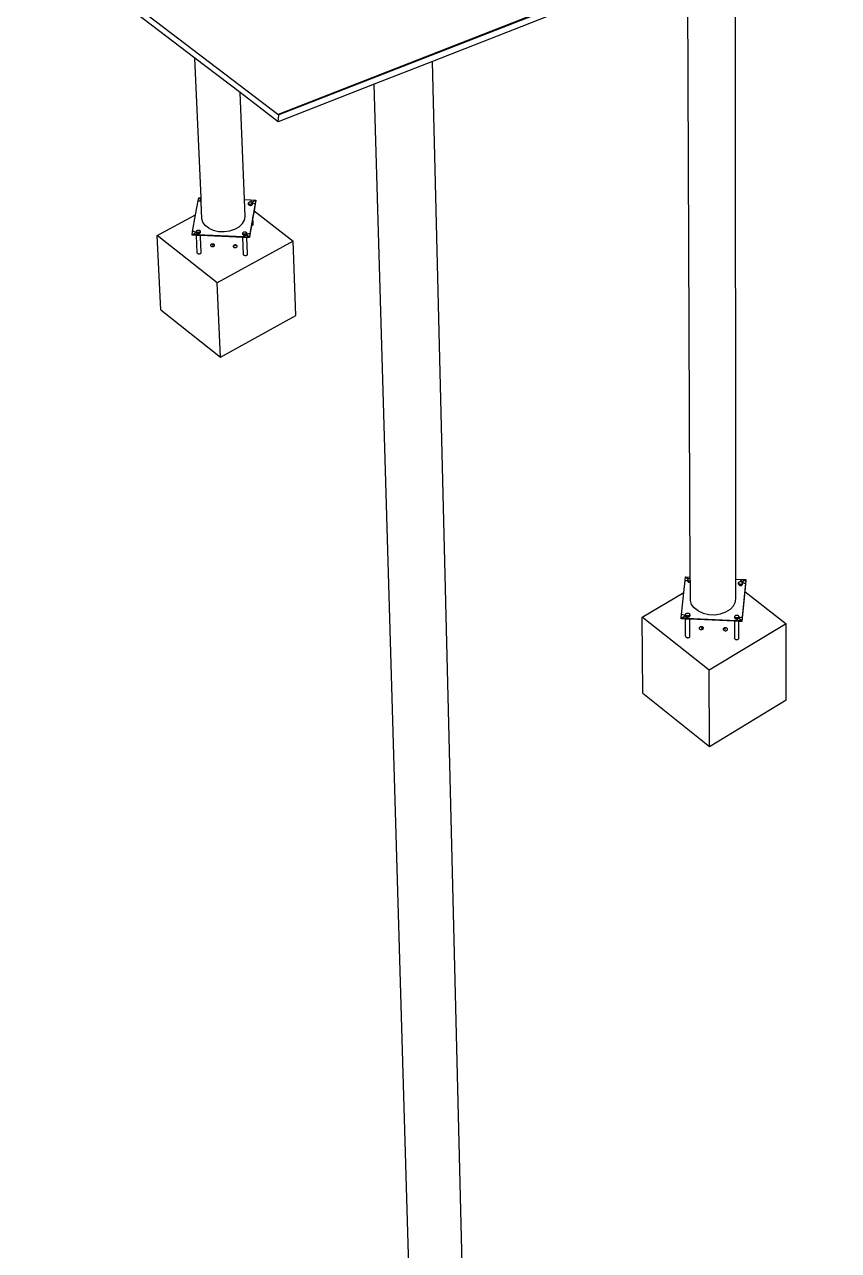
# Model space of a CAD drawing. Header units: inches. Extents: x -1381 to 1917, y -1058 to 799.
# Drawn here: x -277.8 to 36.6, y -813 to -339.4 of the extents above; entities that cross this region are included whole.
import ezdxf

# ---------------------------------------------------------------- set-up
doc = ezdxf.new("R2010")
doc.units = ezdxf.units.IN
doc.header["$MEASUREMENT"] = 0

msp = doc.modelspace()

# ---------------------------------------------------------------- linework, layer by layer
for p, q in [((36.32, -289.6), (-179.8, -374.07)), ((36.63, -289.81), (-179.49, -374.31)), ((-277.76, -299.38), (-179.95, -373.96)), ((-3.04, -553.65), (-3.2, -307.78)), ((-21.65, -315), (-120.22, -353.6)), ((-20.6, -552.87), (-21.65, -315)), ((-211.94, -352.34), (-255.32, -319.23)), ((-194.51, -365.64), (-211.94, -352.34)), ((-209.58, -406.33), (-211.94, -352.34)), ((-120.22, -353.6), (-142.72, -362.41)), ((-106.03, -926.61), (-120.22, -353.6)), ((-142.72, -362.41), (-179.75, -376.91)), ((-126.13, -925.74), (-142.72, -362.41)), ((-192.85, -407.03), (-194.51, -365.64)), ((-179.75, -376.91), (-194.51, -365.64)), ((-179.8, -374.07), (-179.95, -373.96)), ((-179.49, -374.31), (-179.8, -374.07)), ((-179.75, -376.91), (-179.49, -374.31)), ((-210.68, -407.55), (-210.45, -406.3)), ((-210.45, -406.3), (-209.58, -406.33)), ((-210.45, -406.3), (-209.58, -406.98)), ((-209.74, -407.23), (-209.69, -407.1)), ((-209.74, -407.35), (-209.74, -407.23)), ((-209.69, -407.1), (-209.59, -406.99)), ((-209.59, -406.99), (-209.55, -406.96)), ((-209.55, -406.96), (-209.58, -406.33)), ((-209.52, -407.61), (-209.55, -406.96)), ((-192.85, -407.03), (-190.36, -407.14)), ((-192.59, -413.57), (-192.85, -407.03)), ((-190.36, -407.14), (-190.35, -407.46)), ((-190.36, -407.14), (-188.42, -407.22)), ((-189.97, -408.02), (-188.45, -407.2)), ((-188.42, -407.22), (-188.64, -408.47)), ((-188.41, -407.41), (-188.42, -407.22)), ((-211.66, -412.87), (-210.68, -407.55)), ((-210.68, -407.55), (-210.17, -407.53)), ((-210.17, -407.53), (-209.73, -407.43)), ((-209.73, -407.57), (-209.75, -407.63)), ((-209.73, -407.58), (-209.75, -407.65)), ((-209.75, -407.65), (-209.75, -407.78)), ((-209.75, -407.78), (-209.69, -407.9)), ((-209.68, -407.47), (-209.74, -407.35)), ((-209.73, -407.43), (-209.74, -407.35)), ((-209.73, -407.58), (-209.73, -407.43)), ((-209.72, -407.76), (-209.73, -407.58)), ((-209.66, -407.87), (-209.72, -407.76)), ((-209.69, -407.9), (-209.59, -408.01)), ((-209.58, -407.58), (-209.68, -407.47)), ((-209.56, -407.98), (-209.66, -407.87)), ((-209.59, -408.01), (-209.5, -408.06)), ((-209.52, -407.61), (-209.58, -407.58)), ((-209.51, -408.01), (-209.56, -407.98)), ((-209.51, -408.01), (-209.52, -407.61)), ((-209.5, -408.06), (-209.51, -408.01)), ((-209.23, -414.41), (-209.5, -408.06)), ((-191.25, -408.67), (-191.28, -408.73)), ((-191.27, -408.33), (-191.22, -408.21)), ((-191.26, -408.46), (-191.27, -408.33)), ((-191.21, -408.58), (-191.26, -408.46)), ((-191.25, -408.67), (-191.26, -408.46)), ((-191.25, -408.86), (-191.25, -408.67)), ((-191.19, -408.98), (-191.25, -408.86)), ((-191.22, -408.21), (-191.12, -408.1)), ((-191.21, -408.58), (-191.21, -408.58)), ((-191.21, -408.58), (-191.21, -408.58)), ((-191.19, -408.6), (-191.21, -408.58)), ((-191.21, -408.62), (-191.2, -408.61)), ((-191.2, -408.61), (-191.19, -408.6)), ((-191.11, -408.68), (-191.19, -408.6)), ((-191.09, -409.08), (-191.19, -408.98)), ((-191.12, -408.1), (-190.99, -408)), ((-190.97, -408.76), (-191.11, -408.68)), ((-191.09, -409.08), (-190.95, -409.17)), ((-190.99, -408), (-190.82, -407.93)), ((-190.8, -408.82), (-190.97, -408.76)), ((-190.95, -409.17), (-190.78, -409.22)), ((-190.82, -407.93), (-190.63, -407.89)), ((-190.61, -408.85), (-190.8, -408.82)), ((-190.78, -409.22), (-190.59, -409.25)), ((-188.64, -408.47), (-190.69, -420.26)), ((-190.63, -407.89), (-190.44, -407.88)), ((-190.41, -408.84), (-190.61, -408.85)), ((-190.59, -409.25), (-190.39, -409.24)), ((-190.59, -409.26), (-190.39, -409.26)), ((-190.44, -407.88), (-190.25, -407.91)), ((-190.22, -408.8), (-190.41, -408.84)), ((-190.39, -409.24), (-190.21, -409.2)), ((-190.39, -409.26), (-190.19, -409.21)), ((-190.35, -407.46), (-190.21, -407.77)), ((-190.25, -407.91), (-190.08, -407.96)), ((-190.05, -408.73), (-190.22, -408.8)), ((-190.21, -407.77), (-189.97, -408.02)), ((-190.21, -409.2), (-190.04, -409.13)), ((-190.19, -409.21), (-190.02, -409.14)), ((-190.08, -407.96), (-189.97, -408.02)), ((-189.92, -408.63), (-190.05, -408.73)), ((-190.04, -409.13), (-189.9, -409.03)), ((-190.02, -409.14), (-189.88, -409.04)), ((-189.97, -408.02), (-189.93, -408.05)), ((-189.93, -408.05), (-189.91, -408.07)), ((-189.82, -408.52), (-189.92, -408.63)), ((-189.91, -408.07), (-189.58, -408.26)), ((-189.91, -408.07), (-189.83, -408.15)), ((-189.9, -409.03), (-189.81, -408.92)), ((-189.88, -409.04), (-189.78, -408.93)), ((-189.83, -408.15), (-189.78, -408.27)), ((-189.78, -408.39), (-189.82, -408.52)), ((-189.81, -408.92), (-189.76, -408.8)), ((-189.78, -408.27), (-189.78, -408.39)), ((-189.77, -408.6), (-189.78, -408.27)), ((-189.78, -408.93), (-189.73, -408.8)), ((-189.74, -408.67), (-189.77, -408.6)), ((-189.77, -408.6), (-189.77, -408.6)), ((-189.76, -408.67), (-189.77, -408.6)), ((-189.76, -408.67), (-189.76, -408.8)), ((-189.76, -408.67), (-189.76, -408.67)), ((-189.73, -408.8), (-189.74, -408.67)), ((-189.58, -408.26), (-189.13, -408.41)), ((-189.1, -411.38), (-189.53, -413.85)), ((-189.13, -408.41), (-188.64, -408.47)), ((-188.63, -408.67), (-189.1, -411.38)), ((-189.1, -411.38), (-173.97, -423.12)), ((-188.63, -408.67), (-188.64, -408.47)), ((-188.41, -407.41), (-188.63, -408.67)), ((-226.51, -420.9), (-211.66, -412.87)), ((-212.84, -419.33), (-211.66, -412.87)), ((-208.89, -415.79), (-209.23, -414.41)), ((-208, -417.04), (-208.89, -415.79)), ((-194.85, -417.48), (-193.58, -416.3)), ((-193.58, -416.3), (-192.81, -414.97)), ((-192.81, -414.97), (-192.59, -413.57)), ((-189.53, -413.85), (-190.09, -417.03)), ((-189.71, -416.92), (-189.57, -416.82)), ((-189.57, -416.82), (-189.47, -416.7)), ((-189.43, -416.44), (-189.53, -413.85)), ((-189.47, -416.7), (-189.43, -416.57)), ((-189.43, -416.57), (-189.43, -416.44)), ((-225.15, -449.58), (-226.51, -420.9)), ((-203.3, -439.18), (-226.51, -420.9)), ((-213.07, -420.59), (-212.84, -419.33)), ((-213.07, -420.59), (-211.53, -419.76)), ((-211.11, -420.67), (-213.07, -420.59)), ((-213.06, -420.79), (-213.07, -420.59)), ((-211.34, -420.86), (-213.06, -420.79)), ((-212.34, -419.39), (-212.84, -419.33)), ((-211.89, -419.54), (-212.34, -419.39)), ((-211.52, -419.75), (-211.89, -419.54)), ((-211.26, -420.03), (-211.52, -419.75)), ((-211.34, -419.5), (-211.39, -419.63)), ((-211.37, -419.58), (-211.39, -419.65)), ((-211.39, -419.65), (-211.39, -419.78)), ((-211.39, -419.78), (-211.33, -419.9)), ((-211.38, -419.23), (-211.33, -419.1)), ((-211.38, -419.36), (-211.38, -419.23)), ((-211.32, -419.48), (-211.38, -419.36)), ((-211.37, -419.58), (-211.38, -419.36)), ((-211.34, -419.52), (-211.37, -419.58)), ((-211.36, -419.76), (-211.37, -419.58)), ((-211.36, -419.63), (-211.32, -419.53)), ((-211.36, -419.76), (-211.36, -419.63)), ((-211.31, -419.88), (-211.36, -419.76)), ((-211.32, -419.48), (-211.34, -419.5)), ((-211.32, -419.5), (-211.34, -419.52)), ((-211.05, -427.57), (-211.34, -420.86)), ((-211.11, -420.87), (-211.34, -420.86)), ((-211.33, -419.1), (-211.24, -418.99)), ((-211.33, -419.9), (-211.23, -420.01)), ((-211.22, -419.58), (-211.32, -419.48)), ((-211.21, -419.98), (-211.31, -419.88)), ((-211.12, -420.34), (-211.26, -420.03)), ((-211.24, -418.99), (-211.1, -418.89)), ((-211.23, -420.01), (-211.08, -420.1)), ((-211.08, -419.66), (-211.22, -419.58)), ((-211.21, -419.98), (-211.06, -420.07)), ((-211.11, -420.67), (-211.12, -420.34)), ((-211.11, -420.87), (-211.11, -420.67)), ((-192.87, -421.44), (-211.11, -420.67)), ((-209.79, -420.93), (-211.11, -420.87)), ((-211.1, -418.89), (-210.93, -418.82)), ((-210.91, -419.72), (-211.08, -419.66)), ((-211.08, -420.1), (-210.91, -420.16)), ((-211.06, -420.07), (-210.89, -420.12)), ((-210.93, -418.82), (-210.74, -418.78)), ((-210.72, -419.75), (-210.91, -419.72)), ((-210.91, -420.16), (-210.71, -420.18)), ((-210.89, -420.12), (-210.7, -420.15)), ((-210.74, -418.78), (-210.54, -418.77)), ((-210.52, -419.74), (-210.72, -419.75)), ((-210.71, -420.17), (-210.5, -420.16)), ((-210.71, -420.18), (-210.51, -420.17)), ((-210.7, -420.15), (-210.51, -420.14)), ((-210.54, -418.77), (-210.35, -418.8)), ((-210.33, -419.7), (-210.52, -419.74)), ((-210.51, -420.14), (-210.32, -420.1)), ((-210.51, -420.17), (-210.31, -420.13)), ((-210.5, -420.16), (-210.31, -420.11)), ((-210.35, -418.8), (-210.18, -418.86)), ((-210.16, -419.63), (-210.33, -419.7)), ((-210.32, -420.1), (-210.15, -420.03)), ((-210.31, -420.11), (-210.13, -420.04)), ((-210.31, -420.13), (-210.13, -420.06)), ((-210.18, -418.86), (-210.04, -418.94)), ((-210.03, -419.53), (-210.16, -419.63)), ((-210.15, -420.03), (-210.01, -419.93)), ((-210.13, -420.04), (-209.99, -419.94)), ((-210.13, -420.06), (-209.99, -419.96)), ((-210.04, -418.94), (-209.94, -419.04)), ((-209.94, -419.43), (-210.03, -419.53)), ((-209.87, -419.71), (-210.02, -419.7)), ((-209.91, -419.82), (-210.01, -419.93)), ((-209.99, -419.94), (-209.89, -419.82)), ((-209.99, -419.96), (-209.89, -419.84)), ((-209.94, -419.04), (-209.89, -419.16)), ((-209.93, -419.42), (-209.94, -419.43)), ((-209.94, -419.43), (-209.92, -419.45)), ((-209.88, -419.29), (-209.93, -419.42)), ((-209.92, -419.41), (-209.93, -419.41)), ((-209.87, -419.57), (-209.92, -419.45)), ((-209.87, -419.71), (-209.91, -419.82)), ((-209.87, -419.57), (-209.89, -419.16)), ((-209.89, -419.16), (-209.88, -419.29)), ((-209.89, -419.84), (-209.84, -419.71)), ((-209.89, -419.82), (-209.85, -419.71)), ((-209.84, -419.56), (-209.87, -419.5)), ((-209.87, -419.57), (-209.87, -419.69)), ((-209.87, -419.69), (-209.87, -419.71)), ((-209.87, -419.71), (-209.84, -419.71)), ((-209.85, -419.71), (-209.84, -419.7)), ((-209.84, -419.7), (-209.84, -419.56)), ((-209.84, -419.7), (-209.84, -419.7)), ((-209.76, -421.58), (-209.79, -420.93)), ((-193.46, -421.61), (-209.79, -420.93)), ((-206.63, -418.08), (-208, -417.04)), ((-206.63, -418.08), (-204.87, -418.84)), ((-204.87, -418.84), (-202.84, -419.28)), ((-202.84, -419.28), (-200.67, -419.35)), ((-200.67, -419.35), (-198.52, -419.06)), ((-198.52, -419.06), (-196.54, -418.42)), ((-196.54, -418.42), (-194.85, -417.48)), ((-193.52, -420.3), (-193.51, -420.43)), ((-193.48, -420.26), (-193.51, -420.32)), ((-193.51, -420.43), (-193.46, -420.56)), ((-193.5, -419.91), (-193.45, -419.79)), ((-193.49, -420.04), (-193.5, -419.91)), ((-193.44, -420.16), (-193.49, -420.04)), ((-193.48, -420.44), (-193.49, -420.04)), ((-193.42, -420.56), (-193.48, -420.44)), ((-193.46, -420.56), (-193.35, -420.67)), ((-193.45, -419.79), (-193.35, -419.68)), ((-193.34, -420.27), (-193.44, -420.16)), ((-193.32, -420.67), (-193.42, -420.56)), ((-193.35, -419.68), (-193.22, -419.58)), ((-193.35, -420.67), (-193.2, -420.75)), ((-193.19, -420.35), (-193.34, -420.27)), ((-193.18, -420.75), (-193.32, -420.67)), ((-193.22, -419.58), (-193.05, -419.51)), ((-193.2, -420.75), (-193.03, -420.81)), ((-193.02, -420.41), (-193.19, -420.35)), ((-193.18, -420.75), (-193.01, -420.81)), ((-193.05, -419.51), (-192.86, -419.47)), ((-193.03, -420.81), (-192.83, -420.84)), ((-192.83, -420.43), (-193.02, -420.41)), ((-193.01, -420.81), (-192.82, -420.84)), ((-192.74, -421.12), (-192.87, -421.44)), ((-192.86, -421.64), (-192.87, -421.44)), ((-190.91, -421.53), (-192.87, -421.44)), ((-192.86, -419.47), (-192.66, -419.46)), ((-192.63, -420.42), (-192.83, -420.43)), ((-192.83, -420.84), (-192.82, -420.84)), ((-192.63, -420.83), (-192.82, -420.84)), ((-192.82, -420.85), (-192.61, -420.84)), ((-192.49, -420.82), (-192.74, -421.12)), ((-192.66, -419.46), (-192.47, -419.49)), ((-192.45, -420.38), (-192.63, -420.42)), ((-192.45, -420.79), (-192.63, -420.83)), ((-192.61, -420.84), (-192.42, -420.8)), ((-192.45, -420.79), (-192.49, -420.82)), ((-192.47, -419.49), (-192.3, -419.54)), ((-192.28, -420.31), (-192.45, -420.38)), ((-192.45, -420.79), (-192.43, -420.79)), ((-192.43, -420.79), (-192.25, -420.71)), ((-192.42, -420.8), (-192.24, -420.73)), ((-192.3, -419.54), (-192.16, -419.63)), ((-192.14, -420.22), (-192.28, -420.31)), ((-192.25, -420.71), (-192.15, -420.64)), ((-192.24, -420.73), (-192.1, -420.63)), ((-192.16, -419.63), (-192.06, -419.73)), ((-192.15, -420.64), (-192.12, -420.62)), ((-192.04, -420.1), (-192.14, -420.22)), ((-192.12, -420.62), (-192.11, -420.61)), ((-192.11, -420.61), (-192.05, -420.53)), ((-192.1, -420.6), (-192.05, -420.54)), ((-192.1, -420.6), (-192.1, -420.6)), ((-192.09, -420.61), (-192.1, -420.6)), ((-192.1, -420.63), (-192.09, -420.61)), ((-192.09, -420.61), (-192, -420.51)), ((-190.91, -421.53), (-192.09, -420.61)), ((-192.06, -419.73), (-192, -419.85)), ((-191.7, -420.39), (-192.05, -420.53)), ((-192.05, -420.53), (-192.01, -420.5)), ((-192.05, -420.54), (-192.03, -420.51)), ((-192.05, -420.53), (-192.05, -420.54)), ((-192, -419.98), (-192.04, -420.09)), ((-192.03, -420.11), (-192.04, -420.09)), ((-192.04, -420.09), (-192.04, -420.1)), ((-192.02, -420.12), (-192.04, -420.1)), ((-192.04, -420.13), (-191.98, -420.25)), ((-192.04, -420.13), (-192.04, -420.13)), ((-192.03, -420.11), (-191.99, -420.2)), ((-191.99, -420.4), (-192.03, -420.51)), ((-191.99, -420.4), (-192.03, -420.4)), ((-192.01, -420.13), (-192.02, -420.12)), ((-191.96, -420.25), (-192.01, -420.13)), ((-192.01, -420.5), (-191.97, -420.37)), ((-192, -419.85), (-192, -419.98)), ((-191.99, -420.2), (-192, -419.85)), ((-192, -420.51), (-191.96, -420.4)), ((-191.97, -420.24), (-191.99, -420.2)), ((-191.98, -420.25), (-191.99, -420.2)), ((-191.98, -420.38), (-191.99, -420.4)), ((-191.98, -420.25), (-191.98, -420.38)), ((-191.97, -420.37), (-191.97, -420.24)), ((-191.95, -420.38), (-191.96, -420.25)), ((-191.96, -420.39), (-191.95, -420.38)), ((-191.96, -420.4), (-191.96, -420.39)), ((-191.2, -420.28), (-191.7, -420.39)), ((-190.69, -420.26), (-191.2, -420.28)), ((-190.69, -420.26), (-190.91, -421.53)), ((-190.9, -421.72), (-190.91, -421.53)), ((-190.68, -420.45), (-190.9, -421.72)), ((-190.68, -420.45), (-190.69, -420.26)), ((-190.09, -417.03), (-190.68, -420.45)), ((-190.09, -417.03), (-190.08, -417.03)), ((-190.08, -417.03), (-189.89, -416.99)), ((-189.89, -416.99), (-189.71, -416.92)), ((-209.76, -421.59), (-209.76, -421.58)), ((-209.75, -421.72), (-209.76, -421.58)), ((-209.5, -427.37), (-209.76, -421.59)), ((-209.75, -421.72), (-209.76, -421.59)), ((-205.86, -424.51), (-205.91, -424.64)), ((-205.91, -424.64), (-205.91, -424.77)), ((-205.91, -424.77), (-205.85, -424.9)), ((-205.76, -424.39), (-205.86, -424.51)), ((-205.85, -424.9), (-205.75, -425)), ((-205.62, -424.29), (-205.76, -424.39)), ((-205.75, -425), (-205.6, -425.09)), ((-205.44, -424.22), (-205.62, -424.29)), ((-205.6, -425.09), (-205.42, -425.15)), ((-205.25, -424.18), (-205.44, -424.22)), ((-205.42, -425.15), (-205.23, -425.17)), ((-205.05, -424.17), (-205.25, -424.18)), ((-205.23, -425.17), (-205.02, -425.17)), ((-205.14, -424.67), (-204.53, -424.34)), ((-204.85, -424.2), (-205.05, -424.17)), ((-205.02, -425.17), (-204.83, -425.12)), ((-204.67, -424.25), (-204.85, -424.2)), ((-204.83, -425.12), (-204.65, -425.05)), ((-204.53, -424.34), (-204.67, -424.25)), ((-204.65, -425.05), (-204.51, -424.95)), ((-204.42, -424.45), (-204.53, -424.34)), ((-204.51, -424.95), (-204.41, -424.83)), ((-204.37, -424.57), (-204.42, -424.45)), ((-204.41, -424.83), (-204.36, -424.7)), ((-204.36, -424.7), (-204.37, -424.57)), ((-173.97, -423.12), (-203.3, -439.18)), ((-197.09, -424.88), (-197.14, -425.01)), ((-197.14, -425.01), (-197.14, -425.14)), ((-197.14, -425.14), (-197.08, -425.26)), ((-197, -424.76), (-197.09, -424.88)), ((-197.08, -425.26), (-196.98, -425.37)), ((-196.85, -424.66), (-197, -424.76)), ((-196.98, -425.37), (-196.83, -425.46)), ((-196.68, -424.59), (-196.85, -424.66)), ((-196.85, -424.66), (-196.37, -425.04)), ((-196.83, -425.46), (-196.66, -425.52)), ((-196.48, -424.55), (-196.68, -424.59)), ((-196.66, -425.52), (-196.46, -425.54)), ((-196.28, -424.54), (-196.48, -424.55)), ((-196.46, -425.54), (-196.26, -425.54)), ((-196.08, -424.56), (-196.28, -424.54)), ((-196.26, -425.54), (-196.06, -425.49)), ((-195.91, -424.62), (-196.08, -424.56)), ((-196.06, -425.49), (-195.89, -425.42)), ((-195.76, -424.71), (-195.91, -424.62)), ((-195.89, -425.42), (-195.74, -425.32)), ((-195.66, -424.82), (-195.76, -424.71)), ((-195.74, -425.32), (-195.65, -425.2)), ((-195.6, -424.94), (-195.66, -424.82)), ((-195.65, -425.2), (-195.6, -425.07)), ((-195.6, -425.07), (-195.6, -424.94)), ((-193.2, -428.22), (-193.46, -421.61)), ((-192.86, -421.64), (-193.46, -421.61)), ((-191.91, -421.68), (-192.86, -421.64)), ((-191.66, -428.03), (-191.91, -421.68)), ((-190.9, -421.72), (-191.91, -421.68)), ((-172.92, -451.81), (-173.97, -423.12)), ((-210.99, -427.69), (-211.05, -427.57)), ((-210.89, -427.8), (-210.99, -427.69)), ((-210.89, -427.8), (-210.74, -427.89)), ((-210.74, -427.89), (-210.56, -427.95)), ((-210.56, -427.95), (-210.37, -427.97)), ((-210.37, -427.97), (-210.16, -427.96)), ((-210.16, -427.96), (-209.97, -427.92)), ((-209.97, -427.92), (-209.79, -427.85)), ((-209.79, -427.85), (-209.65, -427.75)), ((-209.65, -427.75), (-209.55, -427.63)), ((-209.55, -427.63), (-209.5, -427.5)), ((-209.5, -427.5), (-209.5, -427.37)), ((-193.14, -428.35), (-193.2, -428.22)), ((-193.04, -428.46), (-193.14, -428.35)), ((-193.04, -428.46), (-192.89, -428.54)), ((-192.89, -428.54), (-192.71, -428.6)), ((-192.71, -428.6), (-192.51, -428.63)), ((-192.51, -428.63), (-192.31, -428.62)), ((-192.31, -428.62), (-192.12, -428.58)), ((-192.12, -428.58), (-191.94, -428.5)), ((-191.94, -428.5), (-191.87, -428.45)), ((-191.87, -428.45), (-191.8, -428.4)), ((-191.8, -428.4), (-191.7, -428.29)), ((-191.7, -428.29), (-191.65, -428.16)), ((-191.65, -428.16), (-191.66, -428.03)), ((-202.07, -467.95), (-203.3, -439.18)), ((-225.15, -449.58), (-202.07, -467.95)), ((-202.07, -467.95), (-172.92, -451.81)), ((-22.63, -554.19), (-22.49, -552.79)), ((-22.63, -554.19), (-22.09, -554.17)), ((-22.49, -552.79), (-20.6, -552.87)), ((-22.49, -552.79), (-21.46, -553.59)), ((-22.09, -554.17), (-21.61, -554.05)), ((-21.6, -554.15), (-21.64, -554.28)), ((-21.61, -553.87), (-21.57, -553.73)), ((-21.6, -554.01), (-21.61, -553.87)), ((-21.61, -554.05), (-21.61, -553.87)), ((-21.61, -554.05), (-21.6, -554.05)), ((-21.61, -554.2), (-21.61, -554.05)), ((-21.6, -554.16), (-21.61, -554.2)), ((-21.53, -554.14), (-21.6, -554.01)), ((-21.57, -553.73), (-21.48, -553.6)), ((-21.42, -554.26), (-21.53, -554.14)), ((-21.48, -553.6), (-21.34, -553.5)), ((-21.34, -553.5), (-21.17, -553.42)), ((-21.17, -553.42), (-20.97, -553.37)), ((-20.97, -553.37), (-20.76, -553.36)), ((-20.76, -553.36), (-20.64, -553.38)), ((-20.64, -553.38), (-20.6, -553.33)), ((-20.64, -553.38), (-20.6, -553.39)), ((-20.6, -553.33), (-20.6, -552.87)), ((-20.6, -553.39), (-20.6, -553.33)), ((-20.59, -554.41), (-20.6, -553.39)), ((-3.04, -553.65), (-1.18, -553.73)), ((-3.03, -560.92), (-3.04, -553.65)), ((-1.18, -553.73), (-1.15, -554.09)), ((-1.18, -553.73), (0.88, -553.82)), ((-1.15, -554.09), (-0.97, -554.44)), ((-0.71, -554.72), (0.85, -553.8)), ((0.88, -553.82), (0.75, -555.22)), ((0.88, -554.02), (0.75, -555.42)), ((0.88, -554.02), (0.88, -553.82)), ((-39.25, -568.39), (-23.11, -558.78)), ((-24, -567.35), (-23.11, -558.78)), ((-23.11, -558.78), (-22.63, -554.19)), ((-21.61, -554.2), (-21.64, -554.3)), ((-21.64, -554.3), (-21.62, -554.44)), ((-21.62, -554.44), (-21.56, -554.58)), ((-21.61, -554.28), (-21.61, -554.2)), ((-21.61, -554.28), (-21.6, -554.24)), ((-21.6, -554.42), (-21.61, -554.28)), ((-21.53, -554.55), (-21.6, -554.42)), ((-21.56, -554.58), (-21.44, -554.7)), ((-21.42, -554.67), (-21.53, -554.55)), ((-21.44, -554.7), (-21.28, -554.8)), ((-21.26, -554.35), (-21.42, -554.26)), ((-21.26, -554.76), (-21.42, -554.67)), ((-21.28, -554.8), (-21.09, -554.86)), ((-21.08, -554.41), (-21.26, -554.35)), ((-21.08, -554.82), (-21.26, -554.76)), ((-21.09, -554.86), (-20.88, -554.89)), ((-20.88, -554.44), (-21.08, -554.41)), ((-21.08, -554.82), (-20.87, -554.85)), ((-20.83, -554.44), (-20.88, -554.44)), ((-20.88, -554.89), (-20.87, -554.85)), ((-20.88, -554.87), (-20.66, -554.86)), ((-20.87, -554.85), (-20.83, -554.44)), ((-20.67, -554.84), (-20.87, -554.85)), ((-20.67, -554.43), (-20.83, -554.44)), ((-20.59, -554.41), (-20.67, -554.43)), ((-20.67, -554.84), (-20.59, -554.83)), ((-20.66, -554.86), (-20.59, -554.84)), ((-20.59, -554.83), (-20.59, -554.41)), ((-20.56, -561.86), (-20.59, -554.83)), ((-2, -555.42), (-2.03, -555.51)), ((-2, -555.1), (-1.96, -554.96)), ((-1.98, -555.24), (-2, -555.1)), ((-2, -555.42), (-2, -555.1)), ((-1.98, -555.37), (-2, -555.42)), ((-2, -555.51), (-2, -555.42)), ((-2, -555.51), (-1.98, -555.47)), ((-1.98, -555.65), (-2, -555.51)), ((-1.92, -555.38), (-1.98, -555.24)), ((-1.92, -555.79), (-1.98, -555.65)), ((-1.96, -554.96), (-1.87, -554.84)), ((-1.8, -555.49), (-1.92, -555.38)), ((-1.8, -555.9), (-1.92, -555.79)), ((-1.87, -554.84), (-1.73, -554.73)), ((-1.65, -555.59), (-1.8, -555.49)), ((-1.8, -555.9), (-1.65, -556)), ((-1.73, -554.73), (-1.56, -554.65)), ((-1.46, -555.65), (-1.65, -555.59)), ((-1.65, -556), (-1.46, -556.06)), ((-1.56, -554.65), (-1.36, -554.61)), ((-1.26, -555.67), (-1.46, -555.65)), ((-1.46, -556.06), (-1.26, -556.09)), ((-1.36, -554.61), (-1.16, -554.6)), ((-1.05, -555.67), (-1.26, -555.67)), ((-1.26, -556.09), (-1.05, -556.08)), ((-1.26, -556.11), (-1.05, -556.1)), ((-1.16, -554.6), (-0.95, -554.63)), ((-0.86, -555.62), (-1.05, -555.67)), ((-1.05, -556.08), (-0.86, -556.03)), ((-1.05, -556.1), (-0.84, -556.05)), ((-0.97, -554.44), (-0.68, -554.74)), ((-0.95, -554.63), (-0.77, -554.69)), ((-0.68, -555.54), (-0.86, -555.62)), ((-0.86, -556.03), (-0.68, -555.95)), ((-0.84, -556.05), (-0.67, -555.97)), ((-0.77, -554.69), (-0.68, -554.74)), ((-0.68, -554.74), (-0.61, -554.78)), ((-0.55, -555.44), (-0.68, -555.54)), ((-0.68, -555.95), (-0.55, -555.85)), ((-0.67, -555.97), (-0.52, -555.86)), ((-0.61, -554.78), (-0.6, -554.79)), ((-0.6, -554.79), (-0.27, -554.99)), ((-0.6, -554.79), (-0.5, -554.9)), ((-0.46, -555.31), (-0.55, -555.44)), ((-0.55, -555.85), (-0.46, -555.72)), ((-0.52, -555.86), (-0.43, -555.73)), ((0.75, -555.22), (-0.51, -568.39)), ((0.46, -558.45), (-0.51, -568.59)), ((-0.5, -554.9), (-0.43, -555.03)), ((-0.42, -555.17), (-0.46, -555.31)), ((-0.46, -555.72), (-0.42, -555.58)), ((-0.43, -555.03), (-0.42, -555.17)), ((-0.43, -555.73), (-0.39, -555.58)), ((-0.42, -555.41), (-0.42, -555.17)), ((-0.4, -555.44), (-0.42, -555.41)), ((-0.42, -555.58), (-0.42, -555.41)), ((-0.39, -555.58), (-0.4, -555.44)), ((-0.27, -554.99), (0.22, -555.15)), ((0.22, -555.15), (0.75, -555.22)), ((0.75, -555.42), (0.46, -558.45)), ((0.46, -558.45), (16.46, -570.87)), ((0.75, -555.42), (0.75, -555.22)), ((-20.1, -563.39), (-20.56, -561.86)), ((-19.06, -564.79), (-20.1, -563.39)), ((-3.87, -563.98), (-3.16, -562.48)), ((-3.16, -562.48), (-3.03, -560.92)), ((-39, -597.77), (-39.25, -568.39)), ((-13.31, -588.83), (-39.25, -568.39)), ((-24.14, -568.77), (-24, -567.35)), ((-24.14, -568.77), (-22.58, -567.84)), ((-23.47, -567.42), (-24, -567.35)), ((-22.98, -567.59), (-23.47, -567.42)), ((-22.58, -567.83), (-22.98, -567.59)), ((-22.28, -568.14), (-22.58, -567.83)), ((-22.4, -567.55), (-22.44, -567.69)), ((-22.42, -567.61), (-22.44, -567.71)), ((-22.44, -567.71), (-22.43, -567.86)), ((-22.43, -567.86), (-22.36, -568)), ((-22.42, -567.28), (-22.38, -567.14)), ((-22.4, -567.42), (-22.42, -567.28)), ((-22.42, -567.61), (-22.42, -567.28)), ((-22.4, -567.57), (-22.42, -567.61)), ((-22.41, -567.69), (-22.42, -567.61)), ((-22.41, -567.69), (-22.37, -567.55)), ((-22.4, -567.84), (-22.41, -567.69)), ((-22.36, -567.51), (-22.4, -567.42)), ((-22.37, -567.5), (-22.4, -567.55)), ((-22.36, -567.51), (-22.4, -567.57)), ((-22.34, -567.97), (-22.4, -567.84)), ((-22.38, -567.14), (-22.28, -567.02)), ((-22.37, -567.55), (-22.35, -567.53)), ((-22.35, -567.53), (-22.36, -567.51)), ((-22.36, -568), (-22.25, -568.12)), ((-22.34, -567.56), (-22.35, -567.53)), ((-22.22, -567.68), (-22.34, -567.56)), ((-22.22, -568.09), (-22.34, -567.97)), ((-22.28, -567.02), (-22.14, -566.91)), ((-22.1, -568.49), (-22.28, -568.14)), ((-22.25, -568.12), (-22.08, -568.22)), ((-22.07, -567.77), (-22.22, -567.68)), ((-22.22, -568.09), (-22.07, -568.18)), ((-22.14, -566.91), (-21.97, -566.83)), ((-22.08, -568.22), (-21.89, -568.28)), ((-21.88, -567.83), (-22.07, -567.77)), ((-22.07, -568.18), (-21.88, -568.24)), ((-21.97, -566.83), (-21.77, -566.78)), ((-21.89, -568.28), (-21.68, -568.31)), ((-21.68, -567.86), (-21.88, -567.83)), ((-21.88, -568.24), (-21.68, -568.27)), ((-21.77, -566.78), (-21.57, -566.77)), ((-21.47, -567.85), (-21.68, -567.86)), ((-21.68, -568.27), (-21.47, -568.26)), ((-21.68, -568.29), (-21.46, -568.28)), ((-21.68, -568.31), (-21.47, -568.3)), ((-21.57, -566.77), (-21.36, -566.8)), ((-21.27, -567.8), (-21.47, -567.85)), ((-21.47, -568.26), (-21.27, -568.22)), ((-21.47, -568.3), (-21.26, -568.25)), ((-21.46, -568.28), (-21.26, -568.23)), ((-21.36, -566.8), (-21.18, -566.86)), ((-21.1, -567.73), (-21.27, -567.8)), ((-21.27, -568.22), (-21.1, -568.14)), ((-21.26, -568.23), (-21.08, -568.15)), ((-21.26, -568.25), (-21.08, -568.17)), ((-21.18, -566.86), (-21.02, -566.96)), ((-20.96, -567.62), (-21.1, -567.73)), ((-21.1, -568.14), (-20.96, -568.03)), ((-21.08, -568.15), (-20.94, -568.04)), ((-21.08, -568.17), (-20.94, -568.06)), ((-21.02, -566.96), (-20.91, -567.08)), ((-20.89, -567.52), (-20.96, -567.62)), ((-20.83, -567.78), (-20.96, -567.78)), ((-20.87, -567.9), (-20.96, -568.03)), ((-20.94, -568.04), (-20.84, -567.91)), ((-20.94, -568.06), (-20.84, -567.93)), ((-20.91, -567.08), (-20.84, -567.21)), ((-20.87, -567.49), (-20.89, -567.52)), ((-20.84, -567.62), (-20.89, -567.52)), ((-20.83, -567.35), (-20.87, -567.49)), ((-20.83, -567.78), (-20.87, -567.9)), ((-20.84, -567.21), (-20.83, -567.35)), ((-20.81, -567.62), (-20.84, -567.56)), ((-20.84, -567.62), (-20.83, -567.76)), ((-20.84, -567.91), (-20.8, -567.78)), ((-20.84, -567.93), (-20.8, -567.79)), ((-20.83, -567.76), (-20.83, -567.35)), ((-20.83, -567.76), (-20.83, -567.78)), ((-20.83, -567.78), (-20.8, -567.79)), ((-20.8, -567.77), (-20.81, -567.62)), ((-20.8, -567.78), (-20.8, -567.77)), ((-20.8, -567.78), (-20.8, -567.78)), ((-17.53, -565.96), (-19.06, -564.79)), ((-17.53, -565.96), (-15.61, -566.81)), ((-15.61, -566.81), (-13.43, -567.3)), ((-13.43, -567.3), (-11.13, -567.38)), ((-11.13, -567.38), (-8.88, -567.05)), ((-8.88, -567.05), (-6.83, -566.34)), ((-6.83, -566.34), (-5.12, -565.29)), ((-5.12, -565.29), (-3.87, -563.98)), ((-3.44, -568.32), (-3.48, -568.46)), ((-3.45, -568.05), (-3.41, -567.91)), ((-3.45, -568.46), (-3.45, -568.05)), ((-3.44, -568.19), (-3.45, -568.05)), ((-3.37, -568.33), (-3.44, -568.19)), ((-3.41, -567.91), (-3.32, -567.78)), ((-3.26, -568.44), (-3.37, -568.33)), ((-3.32, -567.78), (-3.18, -567.68)), ((-3.18, -567.68), (-3.01, -567.6)), ((-3.01, -567.6), (-2.81, -567.55)), ((-2.81, -567.55), (-2.61, -567.54)), ((-2.61, -567.54), (-2.4, -567.57)), ((-2.4, -567.57), (-2.22, -567.63)), ((-2.22, -567.63), (-2.06, -567.73)), ((-2.06, -567.73), (-1.94, -567.84)), ((-2, -568.39), (-2.06, -568.44)), ((-1.9, -568.26), (-2, -568.39)), ((-1.94, -567.84), (-1.88, -567.98)), ((-1.86, -568.12), (-1.9, -568.26)), ((-1.86, -568.37), (-1.9, -568.28)), ((-1.85, -568.39), (-1.9, -568.28)), ((-1.9, -568.34), (-1.88, -568.39)), ((-1.88, -567.98), (-1.86, -568.12)), ((-1.88, -568.39), (-1.86, -568.53)), ((-1.86, -568.37), (-1.86, -568.12)), ((-1.85, -568.52), (-1.86, -568.37)), ((-1.86, -568.37), (-1.86, -568.37)), ((-1.86, -568.53), (-1.86, -568.37)), ((-1.83, -568.53), (-1.85, -568.39)), ((-0.51, -568.39), (-1.05, -568.42)), ((-0.51, -568.39), (-0.64, -569.81)), ((-0.51, -568.59), (-0.51, -568.39)), ((-22.07, -568.86), (-24.14, -568.77)), ((-24.14, -568.97), (-24.14, -568.77)), ((-22.44, -569.04), (-24.14, -568.97)), ((-22.41, -575.69), (-22.44, -569.04)), ((-22.07, -569.06), (-22.44, -569.04)), ((-22.07, -568.86), (-22.1, -568.49)), ((-22.07, -569.06), (-22.07, -568.86)), ((-2.71, -569.72), (-22.07, -568.86)), ((-20.8, -569.12), (-22.07, -569.06)), ((-3.49, -569.89), (-20.8, -569.12)), ((-20.77, -575.77), (-20.8, -569.12)), ((-17.15, -572.42), (-17.19, -572.57)), ((-17.19, -572.57), (-17.18, -572.71)), ((-17.18, -572.71), (-17.11, -572.85)), ((-17.05, -572.29), (-17.15, -572.42)), ((-17.11, -572.85), (-16.99, -572.97)), ((-16.91, -572.18), (-17.05, -572.29)), ((-16.99, -572.97), (-16.83, -573.07)), ((-16.73, -572.1), (-16.91, -572.18)), ((-16.83, -573.07), (-16.64, -573.14)), ((-16.53, -572.05), (-16.73, -572.1)), ((-16.31, -572.04), (-16.53, -572.05)), ((-16.37, -572.6), (-15.75, -572.23)), ((-16.1, -572.07), (-16.31, -572.04)), ((-16.21, -573.16), (-16.01, -573.11)), ((-15.91, -572.14), (-16.1, -572.07)), ((-16.01, -573.11), (-15.83, -573.03)), ((-15.75, -572.23), (-15.91, -572.14)), ((-15.83, -573.03), (-15.69, -572.92)), ((-15.63, -572.35), (-15.75, -572.23)), ((-15.69, -572.92), (-15.59, -572.78)), ((-15.56, -572.49), (-15.63, -572.35)), ((-15.59, -572.78), (-15.55, -572.64)), ((-15.55, -572.64), (-15.56, -572.49)), ((16.46, -570.87), (-13.31, -588.83)), ((-7.85, -572.84), (-7.89, -572.98)), ((-7.89, -572.98), (-7.88, -573.13)), ((-7.88, -573.13), (-7.81, -573.27)), ((-7.76, -572.7), (-7.85, -572.84)), ((-7.61, -572.59), (-7.76, -572.7)), ((-7.44, -572.51), (-7.61, -572.59)), ((-7.61, -572.59), (-7.07, -573.02)), ((-7.23, -572.46), (-7.44, -572.51)), ((-7.02, -572.45), (-7.23, -572.46)), ((-6.81, -572.48), (-7.02, -572.45)), ((-6.62, -572.55), (-6.81, -572.48)), ((-6.45, -572.65), (-6.62, -572.55)), ((-6.34, -572.77), (-6.45, -572.65)), ((-6.27, -572.91), (-6.34, -572.77)), ((-6.29, -573.2), (-6.25, -573.05)), ((-6.25, -573.05), (-6.27, -572.91)), ((-3.49, -568.44), (-3.48, -568.59)), ((-2.71, -569.92), (-3.49, -569.89)), ((-3.49, -569.89), (-3.49, -576.43)), ((-3.48, -568.59), (-3.41, -568.73)), ((-3.45, -568.46), (-3.44, -568.42)), ((-3.44, -568.6), (-3.45, -568.46)), ((-3.37, -568.74), (-3.44, -568.6)), ((-3.41, -568.73), (-3.29, -568.85)), ((-3.26, -568.86), (-3.37, -568.74)), ((-3.29, -568.85), (-3.13, -568.95)), ((-3.1, -568.54), (-3.26, -568.44)), ((-3.1, -568.95), (-3.26, -568.86)), ((-3.13, -568.95), (-2.93, -569.01)), ((-2.91, -568.6), (-3.1, -568.54)), ((-3.1, -568.95), (-2.91, -569.01)), ((-2.93, -569.01), (-2.72, -569.04)), ((-2.71, -568.63), (-2.91, -568.6)), ((-2.91, -569.01), (-2.71, -569.04)), ((-2.72, -569.04), (-2.71, -569.04)), ((-2.5, -568.62), (-2.71, -568.63)), ((-2.51, -569.03), (-2.71, -569.04)), ((-2.71, -569.06), (-2.5, -569.05)), ((-2.61, -569.36), (-2.71, -569.72)), ((-2.71, -569.92), (-2.71, -569.72)), ((-0.64, -569.81), (-2.71, -569.72)), ((-1.85, -569.96), (-2.71, -569.92)), ((-2.37, -569.02), (-2.61, -569.36)), ((-2.33, -568.99), (-2.51, -569.03)), ((-2.31, -568.57), (-2.5, -568.62)), ((-2.5, -569.05), (-2.29, -569)), ((-2.33, -568.99), (-2.37, -569.02)), ((-2.33, -568.99), (-2.3, -568.99)), ((-2.13, -568.49), (-2.31, -568.57)), ((-2.3, -568.99), (-2.13, -568.9)), ((-2.29, -569), (-2.11, -568.92)), ((-2.13, -568.49), (-2.06, -568.44)), ((-2.13, -568.9), (-2, -568.8)), ((-2.11, -568.92), (-1.97, -568.81)), ((-2, -568.8), (-1.98, -568.79)), ((-1.98, -568.79), (-1.92, -568.7)), ((-1.97, -568.78), (-1.98, -568.77)), ((-1.96, -568.79), (-1.97, -568.78)), ((-1.97, -568.81), (-1.96, -568.79)), ((-1.96, -568.79), (-1.88, -568.68)), ((-0.64, -569.81), (-1.96, -568.79)), ((-1.93, -568.71), (-1.9, -568.67)), ((-1.92, -568.7), (-1.93, -568.71)), ((-1.56, -568.54), (-1.92, -568.7)), ((-1.92, -568.7), (-1.89, -568.66)), ((-1.87, -568.55), (-1.9, -568.67)), ((-1.87, -568.55), (-1.9, -568.55)), ((-1.89, -568.66), (-1.85, -568.52)), ((-1.88, -568.68), (-1.84, -568.55)), ((-1.86, -568.53), (-1.87, -568.55)), ((-1.84, -576.5), (-1.85, -569.96)), ((-0.64, -570.01), (-1.85, -569.96)), ((-1.84, -568.54), (-1.83, -568.53)), ((-1.84, -568.55), (-1.84, -568.54)), ((-1.05, -568.42), (-1.56, -568.54)), ((-0.51, -568.59), (-0.64, -570.01)), ((-0.64, -570.01), (-0.64, -569.81)), ((16.36, -600.25), (16.46, -570.87)), ((-22.39, -575.65), (-22.41, -575.69)), ((-22.41, -575.69), (-22.39, -575.84)), ((-22.33, -575.98), (-22.39, -575.84)), ((-22.21, -576.1), (-22.33, -575.98)), ((-22.21, -576.1), (-22.05, -576.2)), ((-22.05, -576.2), (-21.85, -576.26)), ((-21.85, -576.26), (-21.64, -576.29)), ((-21.64, -576.29), (-21.43, -576.28)), ((-21.43, -576.28), (-21.23, -576.24)), ((-21.23, -576.24), (-21.05, -576.15)), ((-21.05, -576.15), (-20.9, -576.04)), ((-20.9, -576.04), (-20.81, -575.91)), ((-20.81, -575.91), (-20.77, -575.77)), ((-16.64, -573.14), (-16.43, -573.16)), ((-16.43, -573.16), (-16.21, -573.16)), ((-7.81, -573.27), (-7.69, -573.39)), ((-7.69, -573.39), (-7.53, -573.48)), ((-7.53, -573.48), (-7.34, -573.55)), ((-7.34, -573.55), (-7.13, -573.58)), ((-7.13, -573.58), (-6.91, -573.57)), ((-6.91, -573.57), (-6.71, -573.52)), ((-6.71, -573.52), (-6.53, -573.44)), ((-6.53, -573.44), (-6.39, -573.33)), ((-6.39, -573.33), (-6.29, -573.2)), ((-3.47, -576.57), (-3.49, -576.43)), ((-3.4, -576.71), (-3.47, -576.57)), ((-3.28, -576.83), (-3.4, -576.71)), ((-3.28, -576.83), (-3.12, -576.93)), ((-3.12, -576.93), (-2.93, -577)), ((-2.93, -577), (-2.72, -577.03)), ((-2.72, -577.03), (-2.5, -577.02)), ((-2.5, -577.02), (-2.3, -576.97)), ((-2.3, -576.97), (-2.12, -576.89)), ((-2.12, -576.89), (-1.98, -576.78)), ((-1.98, -576.78), (-1.89, -576.64)), ((-1.89, -576.64), (-1.84, -576.5)), ((-13.22, -618.29), (-13.31, -588.83)), ((-39, -597.77), (-13.22, -618.29)), ((-13.22, -618.29), (16.36, -600.25))]:
    msp.add_line(p, q)

doc.saveas('drawing.dxf')
